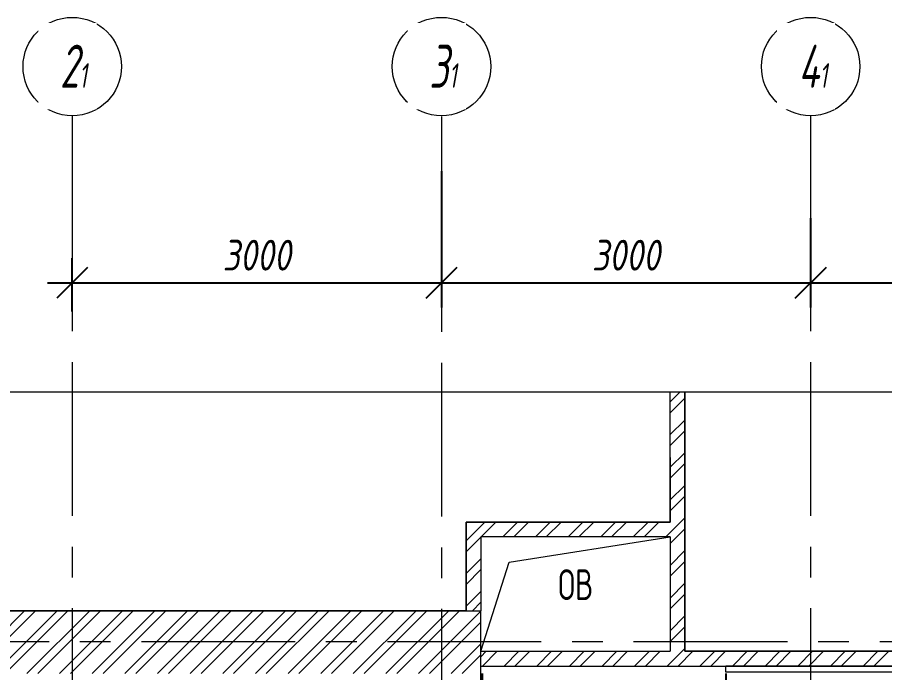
# Model space of a CAD drawing. Header units: millimetres. Extents: x -85420 to 1195317, y -69347 to 470418.
# Drawn here: x 544751 to 551798, y 54689 to 60012 of the extents above; entities that cross this region are included whole.
import ezdxf
from ezdxf import colors
from ezdxf.entities.mleader import LeaderData, LeaderLine
from ezdxf.math import Vec2, Vec3

# ---------------------------------------------------------------- set-up
doc = ezdxf.new("R2010")
doc.units = ezdxf.units.MM
doc.linetypes.add('CENTER', pattern=[2, 1.25, -0.25, 0.25, -0.25])
doc.linetypes.add('ГОСТ 2.303 4', pattern=[7, 5, -2, 0])
doc.layers.add('EI_DIMS_DETAIL', color=7, linetype='Continuous')
doc.layers.add('АР_Перегородки кирпич', color=34, linetype='Continuous')
for name, color, linetype, lineweight in [('АР_Оси', 7, 'Continuous', 25), ('АР_Оси размеры', 164, 'Continuous', 9), ('АР_Отверстия', 250, 'Continuous', 15), ('АР_Перегородки_кирпич_Штрих', 244, 'Continuous', 5), ('АР_Сущ Несущая стена', 250, 'Continuous', 50), ('АР_тонкая линия', 250, 'Continuous', 0), ('АР_Штриховка кирпич', 250, 'Continuous', 9)]:
    doc.layers.add(name, color=color, linetype=linetype, lineweight=lineweight)
doc.layers.add('АР_Площадь контур', color=7, linetype='Continuous', lineweight=30, true_color=0xff9ee7, plot=False)
doc.layers.add('ПБ_граница', color=7, linetype='ГОСТ 2.303 4', lineweight=40, true_color=0xdb0000)
doc.styles.add('ICOCPEUR', font='isocpeur.ttf')
doc.styles.add('ГОСТ 2.304', font='CS_Gost2304.shx', dxfattribs={"oblique": 10})
doc.dimstyles.new('СПДС', dxfattribs={"dimscale": 100, "dimtxt": 2.5, "dimasz": 2.5, "dimexe": 2, "dimexo": 0.625, "dimgap": 1, "dimtad": 1, "dimdec": 0, "dimrnd": 5, "dimtxsty": 'ГОСТ 2.304', "dimblk": 'OBLIQUE', "dimblk1": 'OBLIQUE', "dimblk2": 'OBLIQUE', "dimcen": 2.5, "dimdle": 2, "dimadec": 0, "dimazin": 2, "dimtfac": 0.75, "dimtdec": 4, "dimtmove": 1, "dimatfit": 3, "dimfxl": 1, "dimtfill": 1, "dimtolj": 1, "dimarcsym": 1})

# ---------------------------------------------------------------- blocks, each defined once
blk = doc.blocks.new('_DotSmall')
at = {"color": 0, "linetype": 'ByBlock', "const_width": 0.5}
blk.add_lwpolyline([(-0.0625, 0, 1), (0.0625, 0, 1)], format="xyb", close=True, dxfattribs=at)
blk = doc.blocks.new('_Oblique')
at = {"color": 0, "linetype": 'ByBlock', "lineweight": -2}
blk.add_line((-0.5, -0.5), (0.5, 0.5), dxfattribs=at)
blk = doc.blocks.new('*D450')
at = {"layer": 'Defpoints', "color": 0, "ltscale": 100, "transparency": 16777216}
for p in [(633617, 44483.2), (633617, 43513.4), (630617, 43219.5)]:
    blk.add_point(p, dxfattribs=at)
at = {"layer": 'АР_Оси размеры', "color": 0, "lineweight": -2, "ltscale": 100, "transparency": 16777216}
for p, q in [((633617, 44420.7), (633617, 43313.4)), ((630617, 43282), (630617, 43713.4)), ((630417, 43513.4), (633817, 43513.4))]:
    blk.add_line(p, q, dxfattribs=at)
at = {"layer": 'АР_Оси размеры', "color": 0, "lineweight": -2, "ltscale": 100, "transparency": 16777216, "xscale": 250, "yscale": 250, "zscale": 250, "rotation": 180}
blk.add_blockref('_Oblique', (630617, 43513.4), dxfattribs=at)
at = {"layer": 'АР_Оси размеры', "color": 0, "lineweight": -2, "ltscale": 100, "transparency": 16777216, "xscale": 250, "yscale": 250, "zscale": 250}
blk.add_blockref('_Oblique', (633617, 43513.4), dxfattribs=at)
at = {"layer": 'АР_Оси размеры', "color": 0, "lineweight": 9, "ltscale": 100, "transparency": 16777216, "insert": (632117, 43738.4), "char_height": 250, "attachment_point": 5, "style": 'ГОСТ 2.304', "bg_fill": 3, "box_fill_scale": 1.1, "bg_fill_color": 256, "bg_fill_true_color": 13158600, "bg_fill_transparency": 0}
blk.add_mtext('\\A1;3000', dxfattribs=at)
blk = doc.blocks.new('*D451')
at = {"layer": 'Defpoints', "color": 0, "ltscale": 100, "transparency": 16777216}
for p in [(633617, 44483.2), (636617, 44101.1), (636617, 43513.4)]:
    blk.add_point(p, dxfattribs=at)
at = {"layer": 'АР_Оси размеры', "color": 0, "lineweight": -2, "ltscale": 100, "transparency": 16777216}
for p, q in [((633617, 44420.7), (633617, 43313.4)), ((636617, 44038.6), (636617, 43313.4)), ((633417, 43513.4), (636817, 43513.4))]:
    blk.add_line(p, q, dxfattribs=at)
at = {"layer": 'АР_Оси размеры', "color": 0, "lineweight": -2, "ltscale": 100, "transparency": 16777216, "xscale": 250, "yscale": 250, "zscale": 250, "rotation": 180}
blk.add_blockref('_Oblique', (633617, 43513.4), dxfattribs=at)
at = {"layer": 'АР_Оси размеры', "color": 0, "lineweight": -2, "ltscale": 100, "transparency": 16777216, "xscale": 250, "yscale": 250, "zscale": 250}
blk.add_blockref('_Oblique', (636617, 43513.4), dxfattribs=at)
at = {"layer": 'АР_Оси размеры', "color": 0, "lineweight": 9, "ltscale": 100, "transparency": 16777216, "insert": (635117, 43738.4), "char_height": 250, "attachment_point": 5, "style": 'ГОСТ 2.304', "bg_fill": 3, "box_fill_scale": 1.1, "bg_fill_color": 256, "bg_fill_true_color": 13158600, "bg_fill_transparency": 0}
blk.add_mtext('\\A1;3000', dxfattribs=at)
blk = doc.blocks.new('*D452')
at = {"layer": 'Defpoints', "color": 0, "ltscale": 100, "transparency": 16777216}
for p in [(636617, 44101.1), (639617, 43895.4), (639617, 43513.4)]:
    blk.add_point(p, dxfattribs=at)
at = {"layer": 'АР_Оси размеры', "color": 0, "lineweight": -2, "ltscale": 100, "transparency": 16777216}
for p, q in [((636617, 44038.6), (636617, 43313.4)), ((639617, 43832.9), (639617, 43313.4)), ((636417, 43513.4), (639817, 43513.4))]:
    blk.add_line(p, q, dxfattribs=at)
at = {"layer": 'АР_Оси размеры', "color": 0, "lineweight": -2, "ltscale": 100, "transparency": 16777216, "xscale": 250, "yscale": 250, "zscale": 250, "rotation": 180}
blk.add_blockref('_Oblique', (636617, 43513.4), dxfattribs=at)
at = {"layer": 'АР_Оси размеры', "color": 0, "lineweight": -2, "ltscale": 100, "transparency": 16777216, "xscale": 250, "yscale": 250, "zscale": 250}
blk.add_blockref('_Oblique', (639617, 43513.4), dxfattribs=at)
at = {"layer": 'АР_Оси размеры', "color": 0, "lineweight": 9, "ltscale": 100, "transparency": 16777216, "insert": (638117, 43738.4), "char_height": 250, "attachment_point": 5, "style": 'ГОСТ 2.304', "bg_fill": 3, "box_fill_scale": 1.1, "bg_fill_color": 256, "bg_fill_true_color": 13158600, "bg_fill_transparency": 0}
blk.add_mtext('\\A1;3000', dxfattribs=at)
blk = doc.blocks.new('*D490')
at = {"layer": 'Defpoints', "color": 0, "lineweight": 9, "ltscale": 100, "transparency": 16777216}
for p in [(548527.7, 54744.8), (550507.4, 54744.8), (550507.4, 54236.1)]:
    blk.add_point(p, dxfattribs=at)
at = {"layer": 'EI_DIMS_DETAIL', "color": 0, "lineweight": -2, "ltscale": 100, "transparency": 16777216}
for p, q in [((548527.7, 54682.3), (548527.7, 54036.1)), ((550507.4, 54682.3), (550507.4, 54036.1)), ((548327.7, 54236.1), (550707.4, 54236.1))]:
    blk.add_line(p, q, dxfattribs=at)
at = {"layer": 'EI_DIMS_DETAIL', "color": 0, "lineweight": -2, "ltscale": 100, "transparency": 16777216, "xscale": 250, "yscale": 250, "zscale": 250, "rotation": 180}
blk.add_blockref('_Oblique', (548527.7, 54236.1), dxfattribs=at)
at = {"layer": 'EI_DIMS_DETAIL', "color": 0, "lineweight": -2, "ltscale": 100, "transparency": 16777216, "xscale": 250, "yscale": 250, "zscale": 250}
blk.add_blockref('_Oblique', (550507.4, 54236.1), dxfattribs=at)
at = {"layer": 'EI_DIMS_DETAIL', "color": 0, "lineweight": 9, "ltscale": 100, "transparency": 16777216, "insert": (549517.5, 54461.1), "char_height": 250, "attachment_point": 5, "style": 'ГОСТ 2.304', "bg_fill": 3, "box_fill_scale": 1.1, "bg_fill_color": 256, "bg_fill_true_color": 13158600, "bg_fill_transparency": 0}
blk.add_mtext('\\A1;1980', dxfattribs=at)
blk = doc.blocks.new('АР план')
at = {"layer": 'АР_Перегородки_кирпич_Штрих', "lineweight": 9, "ltscale": 100}
h = blk.add_hatch(dxfattribs=at)
h.set_pattern_fill('ANSI32', color=256, scale=500)
h.set_pattern_definition([(45, (-329100.19, 86717.37), (-132.58252, 132.58252), []), (45, (-329011.8, 86717.37), (-132.58252, 132.58252), [])])
h.paths.add_polyline_path([(633936.9, 40520.9), (633936.9, 40400.9), (633936.9, 40400.9), (633936.9, 40520.9), (633936.9, 40520.9), (635474.1, 40520.9), (635474.1, 41450.9), (633936.9, 41450.9), (633936.9, 40850.9), (633816.9, 40850.9), (633816.9, 41570.9), (635473.7, 41570.9), (635473.3, 42625.6), (635594.1, 42625.6), (635594.1, 40520.9), (639417, 40520.9), (639417, 40400.9), (633936.9, 40400.9), (633936.9, 40520.9), (633936.9, 40520.9), (633936.9, 40400.9), (633936.9, 40520.9)])
at = {"layer": 'АР_Штриховка кирпич', "lineweight": 9, "ltscale": 100}
h = blk.add_hatch(dxfattribs=at)
h.set_pattern_fill('ANSI32', color=256, scale=500)
h.set_pattern_definition([(45, (-317629.56, 98823), (-132.58252, 132.58252), []), (45, (-317541.18, 98823), (-132.58252, 132.58252), [])])
h.paths.add_polyline_path([(629522.5, 40850.9), (629522.5, 40840.6), (629522.5, 40840.6), (629522.5, 40340.9), (633296.9, 40340.9), (633297, 40340.9), (633937, 40340.9), (633936.9, 40850.9)])
at = {"layer": 'Defpoints', "color": 18, "lineweight": 9, "ltscale": 100, "true_color": 0x000000}
blk.add_lwpolyline([(639417, 42625.6), (629522.5, 42625.6), (629522.5, 14722.7), (657815.7, 14722.7), (657815.7, 42625.6), (639537, 42625.6)], dxfattribs=at)
at = {"layer": 'АР_Оси', "linetype": 'CENTER', "lineweight": 9, "ltscale": 1000}
for p, q in [((630617, 44870.1), (630617, 12631)), ((633617, 44864.5), (633617, 12631)), ((636617, 44870.1), (636617, 12631)), ((623178.5, 40600.9), (657815.7, 40600.9))]:
    blk.add_line(p, q, dxfattribs=at)
at = {"layer": 'АР_Оси', "lineweight": 9, "ltscale": 0.5}
for centre in [(630617, 45270.1), (633617, 45270.1), (636617, 45270.1)]:
    blk.add_circle(centre, 400, dxfattribs=at)
at = {"layer": 'АР_Перегородки кирпич', "lineweight": 9, "ltscale": 100}
for points in [[(635473.9, 42625.6), (635474.1, 41570.9)], [(635594.1, 42625.6), (635594.1, 40520.9)], [(633816.9, 40850.9), (633816.9, 41570.9)], [(633816.9, 41570.9), (635474.1, 41570.9)], [(633936.9, 41450.9), (633936.9, 40850.9)], [(635474.1, 41450.9), (633936.9, 41450.9)], [(635474.1, 41450.9), (635474.1, 40520.9)], [(633936.9, 40520.9), (635474.1, 40520.9)], [(635594.1, 40520.9), (639417, 40520.9)], [(633936.9, 40400.9), (639417, 40400.9)]]:
    blk.add_lwpolyline(points, dxfattribs=at)
at = {"layer": 'АР_Площадь контур', "lineweight": 9}
for points in [[(635473, 42625.6), (635473, 41570.9), (633816.9, 41570.9), (633816.9, 40850.9), (629522.5, 40850.9)], [(639417, 42625.6), (639417, 40520.9), (635594.1, 40520.9), (635594.1, 42625.6)]]:
    blk.add_lwpolyline(points, dxfattribs=at)
at = {"layer": 'АР_Сущ Несущая стена', "lineweight": 9, "ltscale": 100}
for p in [(629522.5, 40850.9), (633936.9, 37275.6)]:
    blk.add_line(p, (633936.9, 40850.9), dxfattribs=at)
at = {"layer": 'АР_тонкая линия', "lineweight": 9, "ltscale": 100}
blk.add_lwpolyline([(633936.9, 40520.9), (634167.2, 41244.9), (635474.1, 41450.9)], dxfattribs=at)
at = {"layer": 'АР_Отверстия', "lineweight": 9, "ltscale": 100, "insert": (634707.1, 41062.2), "char_height": 250, "attachment_point": 5, "line_spacing_factor": 0.7, "style": 'ICOCPEUR'}
blk.add_mtext('\\A1;{\\W0.7;ОВ}', dxfattribs=at)
at = {"layer": 'АР_Оси', "lineweight": 9, "char_height": 350, "width": 123.867, "attachment_point": 1, "line_spacing_factor": 1.149209, "style": 'ГОСТ 2.304', "bg_fill": 2}
for s, insert in [('{\\W0.8;2\\H0.57143x;1}', (630517.2, 45447.9)), ('{\\W0.8;3\\H0.57143x;1}', (633517.2, 45447.9)), ('{\\W0.8;4\\H0.57143x;1}', (636517.2, 45447.9))]:
    blk.add_mtext(s, dxfattribs=dict(at, insert=insert))
at = {"layer": 'АР_Оси размеры', "lineweight": 9, "ltscale": 100}
dim = blk.add_linear_dim(base=(633617, 43513.4), p1=(630617, 43219.5), p2=(633617, 44483.2), dimstyle='СПДС', dxfattribs=at)
dim.commit()
dim.dimension.update_dxf_attribs({"geometry": '*D450', "text_midpoint": (632117, 43738.4)})
dim = blk.add_linear_dim(base=(636617, 43513.4), p1=(633617, 44483.2), p2=(636617, 44101.1), dimstyle='СПДС', dxfattribs=at)
dim.commit()
dim.dimension.update_dxf_attribs({"geometry": '*D451', "text_midpoint": (635117, 43738.4)})
dim = blk.add_linear_dim(base=(639617, 43513.4), p1=(636617, 44101.1), p2=(639617, 43895.4), dimstyle='СПДС', dxfattribs=at)
dim.commit()
dim.dimension.update_dxf_attribs({"geometry": '*D452', "text_midpoint": (638117, 43738.4)})

msp = doc.modelspace()

# ---------------------------------------------------------------- leaders
at = {"layer": 'ПБ_граница', "linetype": 'ByBlock', "lineweight": 0, "ltscale": 70}
ml = msp.add_multileader_mtext('Standard', dxfattribs=at)
ml.set_content('Граница пожарной зоны ', color=256, style='ГОСТ 2.304')
ml.set_leader_properties(color=256, lineweight=-1)
ml.set_arrow_properties(name='DOTSMALL')
ml.build(insert=Vec2(0, 0))
ml.multileader.update_dxf_attribs({"text_left_attachment_type": 6, "text_right_attachment_type": 6, "dogleg_length": 173.1, "arrow_head_size": 250, "scale": 100})
ctx = ml.context
ctx.base_point, ctx.scale, ctx.char_height, ctx.arrow_head_size, ctx.landing_gap_size, ctx.plane_origin = Vec3(450273, 51533, 0), 100, 250, 250, 200, Vec3(406909.5, 65636.9, 0)
ctx.left_attachment, ctx.right_attachment = 6, 6
notes = []
notes.append((ctx, [(0, (1, 1, 0), (450099.9, 51533, 0), (1, 0), 173.1, [(3, [(448218.2, 55394.9, 0)], 0, [])])]))
ctx.mtext.insert, ctx.mtext.width, ctx.mtext.defined_height, ctx.mtext.line_spacing_factor, ctx.mtext.flow_direction = Vec3(450473, 51845.5, 0), 7160.099, 981, 0.768, 5
for ctx, leaders in notes:
    for number, flags, end, landing, length, lines in leaders:
        leader = LeaderData()
        leader.index, (leader.has_last_leader_line, leader.has_dogleg_vector, leader.attachment_direction) = number, flags
        leader.last_leader_point, leader.dogleg_vector, leader.dogleg_length = Vec3(end), Vec3(landing), length
        for number, points, colour, breaks in lines:
            line = LeaderLine()
            line.index, line.vertices, line.color, line.breaks = number, Vec3.list(points), colors.encode_raw_color(colour), breaks
            leader.lines.append(line)
        ctx.leaders.append(leader)

# ---------------------------------------------------------------- next in the draw order: block references
at = {"color": 12, "true_color": 0xe00000}
msp.add_blockref('АР план', (-85419.9, 14341.6), dxfattribs=at)

# ---------------------------------------------------------------- next in the draw order: dimensions: what is measured, and where the dimension line sits
at = {"layer": 'EI_DIMS_DETAIL', "lineweight": 9, "ltscale": 100}
dim = msp.add_linear_dim(base=(550507.4, 54236.1), p1=(548527.7, 54744.8), p2=(550507.4, 54744.8), dimstyle='СПДС', dxfattribs=at)
dim.commit()
dim.dimension.update_dxf_attribs({"geometry": '*D490', "text_midpoint": (549517.5, 54461.1)})

# ---------------------------------------------------------------- next in the draw order: linework, layer by layer
at = {"color": 4, "lineweight": 9, "ltscale": 100}
msp.add_lwpolyline([(550507.4, 54744.8), (558327.4, 54744.8), (558327.4, 54693.9), (550507.4, 54693.9)], close=True, dxfattribs=at)

doc.saveas('drawing.dxf')
